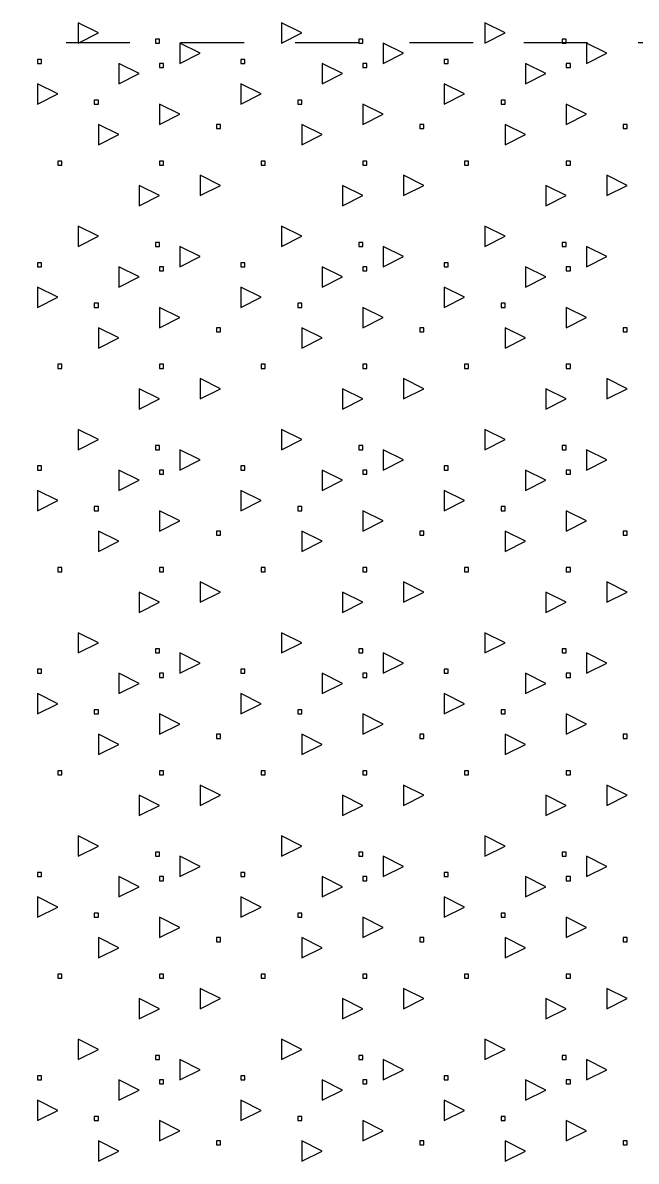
# Model space of a CAD drawing. Header units: metres. Extents: x -220 to 294, y -29 to 18.
# Drawn here: x -6.782 to -5.576, y -7.101 to -4.861 of the extents above; entities that cross this region are included whole.
import ezdxf

# ---------------------------------------------------------------- set-up
doc = ezdxf.new("R2010")
doc.units = ezdxf.units.M
doc.header["$MEASUREMENT"] = 0
doc.linetypes.add('DASHED4', pattern=[0.1875, 0.125, -0.0625])
doc.layers.add('Cizgi', color=7, linetype='Continuous')
doc.layers.add('Tarama', color=7, linetype='Continuous')

msp = doc.modelspace()

# ---------------------------------------------------------------- linework, layer by layer
at = {"layer": 'Cizgi', "color": 73, "linetype": 'DASHED4', "lineweight": -3}
msp.add_lwpolyline([(-12.0971, -4.9), (-5.233, -4.9)], dxfattribs=at)
at = {"layer": 'Tarama', "color": 251, "linetype": 'Continuous', "lineweight": -3}
for points in [[(-6.6337, -4.8814), (-6.6737, -4.8614)], [(-6.6737, -4.8614), (-6.6737, -4.9014)], [(-6.6737, -4.9014), (-6.6337, -4.8814)], [(-6.2337, -4.8814), (-6.2737, -4.8614)], [(-6.2737, -4.8614), (-6.2737, -4.9014)], [(-6.2737, -4.9014), (-6.2337, -4.8814)], [(-5.8337, -4.8814), (-5.8737, -4.8614)], [(-5.8737, -4.8614), (-5.8737, -4.9014)], [(-5.8737, -4.9014), (-5.8337, -4.8814)], [(-6.5137, -4.8934), (-6.5217, -4.8934)], [(-6.5217, -4.8934), (-6.5217, -4.9014)], [(-6.5217, -4.9014), (-6.5137, -4.9014)], [(-6.5137, -4.9014), (-6.5137, -4.8934)], [(-6.4337, -4.9214), (-6.4737, -4.9014)], [(-6.4737, -4.9014), (-6.4737, -4.9414)], [(-6.1137, -4.8934), (-6.1217, -4.8934)], [(-6.1217, -4.8934), (-6.1217, -4.9014)], [(-6.1217, -4.9014), (-6.1137, -4.9014)], [(-6.1137, -4.9014), (-6.1137, -4.8934)], [(-6.0337, -4.9214), (-6.0737, -4.9014)], [(-6.0737, -4.9014), (-6.0737, -4.9414)], [(-5.7137, -4.8934), (-5.7217, -4.8934)], [(-5.7217, -4.8934), (-5.7217, -4.9014)], [(-5.7217, -4.9014), (-5.7137, -4.9014)], [(-5.7137, -4.9014), (-5.7137, -4.8934)], [(-5.6337, -4.9214), (-5.6737, -4.9014)], [(-5.6737, -4.9014), (-5.6737, -4.9414)], [(-6.4737, -4.9414), (-6.4337, -4.9214)], [(-6.0737, -4.9414), (-6.0337, -4.9214)], [(-5.6737, -4.9414), (-5.6337, -4.9214)], [(-6.7457, -4.9334), (-6.7537, -4.9334)], [(-6.7537, -4.9334), (-6.7537, -4.9414)], [(-6.7537, -4.9414), (-6.7457, -4.9414)], [(-6.7457, -4.9414), (-6.7457, -4.9334)], [(-6.5537, -4.9614), (-6.5937, -4.9414)], [(-6.5937, -4.9414), (-6.5937, -4.9814)], [(-6.5057, -4.9414), (-6.5137, -4.9414)], [(-6.5137, -4.9414), (-6.5137, -4.9494)], [(-6.5137, -4.9494), (-6.5057, -4.9494)], [(-6.5057, -4.9494), (-6.5057, -4.9414)], [(-6.3457, -4.9334), (-6.3537, -4.9334)], [(-6.3537, -4.9334), (-6.3537, -4.9414)], [(-6.3537, -4.9414), (-6.3457, -4.9414)], [(-6.3457, -4.9414), (-6.3457, -4.9334)], [(-6.1537, -4.9614), (-6.1937, -4.9414)], [(-6.1937, -4.9414), (-6.1937, -4.9814)], [(-6.1057, -4.9414), (-6.1137, -4.9414)], [(-6.1137, -4.9414), (-6.1137, -4.9494)], [(-6.1137, -4.9494), (-6.1057, -4.9494)], [(-6.1057, -4.9494), (-6.1057, -4.9414)], [(-5.9457, -4.9334), (-5.9537, -4.9334)], [(-5.9537, -4.9334), (-5.9537, -4.9414)], [(-5.9537, -4.9414), (-5.9457, -4.9414)], [(-5.9457, -4.9414), (-5.9457, -4.9334)], [(-5.7537, -4.9614), (-5.7937, -4.9414)], [(-5.7937, -4.9414), (-5.7937, -4.9814)], [(-5.7057, -4.9414), (-5.7137, -4.9414)], [(-5.7137, -4.9414), (-5.7137, -4.9494)], [(-5.7137, -4.9494), (-5.7057, -4.9494)], [(-5.7057, -4.9494), (-5.7057, -4.9414)], [(-6.5937, -4.9814), (-6.5537, -4.9614)], [(-6.1937, -4.9814), (-6.1537, -4.9614)], [(-5.7937, -4.9814), (-5.7537, -4.9614)], [(-6.7137, -5.0014), (-6.7537, -4.9814)], [(-6.7537, -4.9814), (-6.7537, -5.0214)], [(-6.3137, -5.0014), (-6.3537, -4.9814)], [(-6.3537, -4.9814), (-6.3537, -5.0214)], [(-5.9137, -5.0014), (-5.9537, -4.9814)], [(-5.9537, -4.9814), (-5.9537, -5.0214)], [(-6.7537, -5.0214), (-6.7137, -5.0014)], [(-6.6337, -5.0134), (-6.6417, -5.0134)], [(-6.6417, -5.0134), (-6.6417, -5.0214)], [(-6.6337, -5.0214), (-6.6337, -5.0134)], [(-6.3537, -5.0214), (-6.3137, -5.0014)], [(-6.2337, -5.0134), (-6.2417, -5.0134)], [(-6.2417, -5.0134), (-6.2417, -5.0214)], [(-6.2337, -5.0214), (-6.2337, -5.0134)], [(-5.9537, -5.0214), (-5.9137, -5.0014)], [(-5.8337, -5.0134), (-5.8417, -5.0134)], [(-5.8417, -5.0134), (-5.8417, -5.0214)], [(-5.8337, -5.0214), (-5.8337, -5.0134)], [(-6.6417, -5.0214), (-6.6337, -5.0214)], [(-6.4737, -5.0414), (-6.5137, -5.0214)], [(-6.5137, -5.0214), (-6.5137, -5.0614)], [(-6.2417, -5.0214), (-6.2337, -5.0214)], [(-6.0737, -5.0414), (-6.1137, -5.0214)], [(-6.1137, -5.0214), (-6.1137, -5.0614)], [(-5.8417, -5.0214), (-5.8337, -5.0214)], [(-5.6737, -5.0414), (-5.7137, -5.0214)], [(-5.7137, -5.0214), (-5.7137, -5.0614)], [(-6.5937, -5.0814), (-6.6337, -5.0614)], [(-6.6337, -5.0614), (-6.6337, -5.1014)], [(-6.5137, -5.0614), (-6.4737, -5.0414)], [(-6.3937, -5.0614), (-6.4017, -5.0614)], [(-6.4017, -5.0614), (-6.4017, -5.0694)], [(-6.3937, -5.0694), (-6.3937, -5.0614)], [(-6.1937, -5.0814), (-6.2337, -5.0614)], [(-6.2337, -5.0614), (-6.2337, -5.1014)], [(-6.1137, -5.0614), (-6.0737, -5.0414)], [(-5.9937, -5.0614), (-6.0017, -5.0614)], [(-6.0017, -5.0614), (-6.0017, -5.0694)], [(-5.9937, -5.0694), (-5.9937, -5.0614)], [(-5.7937, -5.0814), (-5.8337, -5.0614)], [(-5.8337, -5.0614), (-5.8337, -5.1014)], [(-5.7137, -5.0614), (-5.6737, -5.0414)], [(-5.5937, -5.0614), (-5.6017, -5.0614)], [(-5.6017, -5.0614), (-5.6017, -5.0694)], [(-5.5937, -5.0694), (-5.5937, -5.0614)], [(-6.6337, -5.1014), (-6.5937, -5.0814)], [(-6.4017, -5.0694), (-6.3937, -5.0694)], [(-6.2337, -5.1014), (-6.1937, -5.0814)], [(-6.0017, -5.0694), (-5.9937, -5.0694)], [(-5.8337, -5.1014), (-5.7937, -5.0814)], [(-5.6017, -5.0694), (-5.5937, -5.0694)], [(-6.7057, -5.1334), (-6.7137, -5.1334)], [(-6.7137, -5.1334), (-6.7137, -5.1414)], [(-6.7137, -5.1414), (-6.7057, -5.1414)], [(-6.7057, -5.1414), (-6.7057, -5.1334)], [(-6.5057, -5.1334), (-6.5137, -5.1334)], [(-6.5137, -5.1334), (-6.5137, -5.1414)], [(-6.5137, -5.1414), (-6.5057, -5.1414)], [(-6.5057, -5.1414), (-6.5057, -5.1334)], [(-6.3057, -5.1334), (-6.3137, -5.1334)], [(-6.3137, -5.1334), (-6.3137, -5.1414)], [(-6.3137, -5.1414), (-6.3057, -5.1414)], [(-6.3057, -5.1414), (-6.3057, -5.1334)], [(-6.1057, -5.1334), (-6.1137, -5.1334)], [(-6.1137, -5.1334), (-6.1137, -5.1414)], [(-6.1137, -5.1414), (-6.1057, -5.1414)], [(-6.1057, -5.1414), (-6.1057, -5.1334)], [(-5.9057, -5.1334), (-5.9137, -5.1334)], [(-5.9137, -5.1334), (-5.9137, -5.1414)], [(-5.9137, -5.1414), (-5.9057, -5.1414)], [(-5.9057, -5.1414), (-5.9057, -5.1334)], [(-5.7057, -5.1334), (-5.7137, -5.1334)], [(-5.7137, -5.1334), (-5.7137, -5.1414)], [(-5.7137, -5.1414), (-5.7057, -5.1414)], [(-5.7057, -5.1414), (-5.7057, -5.1334)], [(-6.3937, -5.1814), (-6.4337, -5.1614)], [(-6.4337, -5.1614), (-6.4337, -5.2014)], [(-5.9937, -5.1814), (-6.0337, -5.1614)], [(-6.0337, -5.1614), (-6.0337, -5.2014)], [(-5.5937, -5.1814), (-5.6337, -5.1614)], [(-5.6337, -5.1614), (-5.6337, -5.2014)], [(-6.5137, -5.2014), (-6.5537, -5.1814)], [(-6.5537, -5.1814), (-6.5537, -5.2214)], [(-6.4337, -5.2014), (-6.3937, -5.1814)], [(-6.1137, -5.2014), (-6.1537, -5.1814)], [(-6.1537, -5.1814), (-6.1537, -5.2214)], [(-6.0337, -5.2014), (-5.9937, -5.1814)], [(-5.7137, -5.2014), (-5.7537, -5.1814)], [(-5.7537, -5.1814), (-5.7537, -5.2214)], [(-5.6337, -5.2014), (-5.5937, -5.1814)], [(-6.5537, -5.2214), (-6.5137, -5.2014)], [(-6.1537, -5.2214), (-6.1137, -5.2014)], [(-5.7537, -5.2214), (-5.7137, -5.2014)], [(-6.6337, -5.2814), (-6.6737, -5.2614)], [(-6.6737, -5.2614), (-6.6737, -5.3014)], [(-6.2337, -5.2814), (-6.2737, -5.2614)], [(-6.2737, -5.2614), (-6.2737, -5.3014)], [(-5.8337, -5.2814), (-5.8737, -5.2614)], [(-5.8737, -5.2614), (-5.8737, -5.3014)], [(-6.6737, -5.3014), (-6.6337, -5.2814)], [(-6.2737, -5.3014), (-6.2337, -5.2814)], [(-5.8737, -5.3014), (-5.8337, -5.2814)], [(-6.5137, -5.2934), (-6.5217, -5.2934)], [(-6.5217, -5.2934), (-6.5217, -5.3014)], [(-6.5217, -5.3014), (-6.5137, -5.3014)], [(-6.5137, -5.3014), (-6.5137, -5.2934)], [(-6.4337, -5.3214), (-6.4737, -5.3014)], [(-6.4737, -5.3014), (-6.4737, -5.3414)], [(-6.1137, -5.2934), (-6.1217, -5.2934)], [(-6.1217, -5.2934), (-6.1217, -5.3014)], [(-6.1217, -5.3014), (-6.1137, -5.3014)], [(-6.1137, -5.3014), (-6.1137, -5.2934)], [(-6.0337, -5.3214), (-6.0737, -5.3014)], [(-6.0737, -5.3014), (-6.0737, -5.3414)], [(-5.7137, -5.2934), (-5.7217, -5.2934)], [(-5.7217, -5.2934), (-5.7217, -5.3014)], [(-5.7217, -5.3014), (-5.7137, -5.3014)], [(-5.7137, -5.3014), (-5.7137, -5.2934)], [(-5.6337, -5.3214), (-5.6737, -5.3014)], [(-5.6737, -5.3014), (-5.6737, -5.3414)], [(-6.4737, -5.3414), (-6.4337, -5.3214)], [(-6.0737, -5.3414), (-6.0337, -5.3214)], [(-5.6737, -5.3414), (-5.6337, -5.3214)], [(-6.7457, -5.3334), (-6.7537, -5.3334)], [(-6.7537, -5.3334), (-6.7537, -5.3414)], [(-6.7537, -5.3414), (-6.7457, -5.3414)], [(-6.7457, -5.3414), (-6.7457, -5.3334)], [(-6.5537, -5.3614), (-6.5937, -5.3414)], [(-6.5937, -5.3414), (-6.5937, -5.3814)], [(-6.5057, -5.3414), (-6.5137, -5.3414)], [(-6.5137, -5.3414), (-6.5137, -5.3494)], [(-6.5137, -5.3494), (-6.5057, -5.3494)], [(-6.5057, -5.3494), (-6.5057, -5.3414)], [(-6.3457, -5.3334), (-6.3537, -5.3334)], [(-6.3537, -5.3334), (-6.3537, -5.3414)], [(-6.3537, -5.3414), (-6.3457, -5.3414)], [(-6.3457, -5.3414), (-6.3457, -5.3334)], [(-6.1537, -5.3614), (-6.1937, -5.3414)], [(-6.1937, -5.3414), (-6.1937, -5.3814)], [(-6.1057, -5.3414), (-6.1137, -5.3414)], [(-6.1137, -5.3414), (-6.1137, -5.3494)], [(-6.1137, -5.3494), (-6.1057, -5.3494)], [(-6.1057, -5.3494), (-6.1057, -5.3414)], [(-5.9457, -5.3334), (-5.9537, -5.3334)], [(-5.9537, -5.3334), (-5.9537, -5.3414)], [(-5.9537, -5.3414), (-5.9457, -5.3414)], [(-5.9457, -5.3414), (-5.9457, -5.3334)], [(-5.7537, -5.3614), (-5.7937, -5.3414)], [(-5.7937, -5.3414), (-5.7937, -5.3814)], [(-5.7057, -5.3414), (-5.7137, -5.3414)], [(-5.7137, -5.3414), (-5.7137, -5.3494)], [(-5.7137, -5.3494), (-5.7057, -5.3494)], [(-5.7057, -5.3494), (-5.7057, -5.3414)], [(-6.5937, -5.3814), (-6.5537, -5.3614)], [(-6.1937, -5.3814), (-6.1537, -5.3614)], [(-5.7937, -5.3814), (-5.7537, -5.3614)], [(-6.7137, -5.4014), (-6.7537, -5.3814)], [(-6.7537, -5.3814), (-6.7537, -5.4214)], [(-6.3137, -5.4014), (-6.3537, -5.3814)], [(-6.3537, -5.3814), (-6.3537, -5.4214)], [(-5.9137, -5.4014), (-5.9537, -5.3814)], [(-5.9537, -5.3814), (-5.9537, -5.4214)], [(-6.7537, -5.4214), (-6.7137, -5.4014)], [(-6.6337, -5.4134), (-6.6417, -5.4134)], [(-6.6417, -5.4134), (-6.6417, -5.4214)], [(-6.6337, -5.4214), (-6.6337, -5.4134)], [(-6.3537, -5.4214), (-6.3137, -5.4014)], [(-6.2337, -5.4134), (-6.2417, -5.4134)], [(-6.2417, -5.4134), (-6.2417, -5.4214)], [(-6.2337, -5.4214), (-6.2337, -5.4134)], [(-5.9537, -5.4214), (-5.9137, -5.4014)], [(-5.8337, -5.4134), (-5.8417, -5.4134)], [(-5.8417, -5.4134), (-5.8417, -5.4214)], [(-5.8337, -5.4214), (-5.8337, -5.4134)], [(-6.6417, -5.4214), (-6.6337, -5.4214)], [(-6.4737, -5.4414), (-6.5137, -5.4214)], [(-6.5137, -5.4214), (-6.5137, -5.4614)], [(-6.5137, -5.4614), (-6.4737, -5.4414)], [(-6.2417, -5.4214), (-6.2337, -5.4214)], [(-6.0737, -5.4414), (-6.1137, -5.4214)], [(-6.1137, -5.4214), (-6.1137, -5.4614)], [(-6.1137, -5.4614), (-6.0737, -5.4414)], [(-5.8417, -5.4214), (-5.8337, -5.4214)], [(-5.6737, -5.4414), (-5.7137, -5.4214)], [(-5.7137, -5.4214), (-5.7137, -5.4614)], [(-5.7137, -5.4614), (-5.6737, -5.4414)], [(-6.5937, -5.4814), (-6.6337, -5.4614)], [(-6.6337, -5.4614), (-6.6337, -5.5014)], [(-6.3937, -5.4614), (-6.4017, -5.4614)], [(-6.4017, -5.4614), (-6.4017, -5.4694)], [(-6.3937, -5.4694), (-6.3937, -5.4614)], [(-6.1937, -5.4814), (-6.2337, -5.4614)], [(-6.2337, -5.4614), (-6.2337, -5.5014)], [(-5.9937, -5.4614), (-6.0017, -5.4614)], [(-6.0017, -5.4614), (-6.0017, -5.4694)], [(-5.9937, -5.4694), (-5.9937, -5.4614)], [(-5.7937, -5.4814), (-5.8337, -5.4614)], [(-5.8337, -5.4614), (-5.8337, -5.5014)], [(-5.5937, -5.4614), (-5.6017, -5.4614)], [(-5.6017, -5.4614), (-5.6017, -5.4694)], [(-5.5937, -5.4694), (-5.5937, -5.4614)], [(-6.6337, -5.5014), (-6.5937, -5.4814)], [(-6.4017, -5.4694), (-6.3937, -5.4694)], [(-6.2337, -5.5014), (-6.1937, -5.4814)], [(-6.0017, -5.4694), (-5.9937, -5.4694)], [(-5.8337, -5.5014), (-5.7937, -5.4814)], [(-5.6017, -5.4694), (-5.5937, -5.4694)], [(-6.7057, -5.5334), (-6.7137, -5.5334)], [(-6.7137, -5.5334), (-6.7137, -5.5414)], [(-6.7137, -5.5414), (-6.7057, -5.5414)], [(-6.7057, -5.5414), (-6.7057, -5.5334)], [(-6.5057, -5.5334), (-6.5137, -5.5334)], [(-6.5137, -5.5334), (-6.5137, -5.5414)], [(-6.5137, -5.5414), (-6.5057, -5.5414)], [(-6.5057, -5.5414), (-6.5057, -5.5334)], [(-6.3057, -5.5334), (-6.3137, -5.5334)], [(-6.3137, -5.5334), (-6.3137, -5.5414)], [(-6.3137, -5.5414), (-6.3057, -5.5414)], [(-6.3057, -5.5414), (-6.3057, -5.5334)], [(-6.1057, -5.5334), (-6.1137, -5.5334)], [(-6.1137, -5.5334), (-6.1137, -5.5414)], [(-6.1137, -5.5414), (-6.1057, -5.5414)], [(-6.1057, -5.5414), (-6.1057, -5.5334)], [(-5.9057, -5.5334), (-5.9137, -5.5334)], [(-5.9137, -5.5334), (-5.9137, -5.5414)], [(-5.9137, -5.5414), (-5.9057, -5.5414)], [(-5.9057, -5.5414), (-5.9057, -5.5334)], [(-5.7057, -5.5334), (-5.7137, -5.5334)], [(-5.7137, -5.5334), (-5.7137, -5.5414)], [(-5.7137, -5.5414), (-5.7057, -5.5414)], [(-5.7057, -5.5414), (-5.7057, -5.5334)], [(-6.3937, -5.5814), (-6.4337, -5.5614)], [(-6.4337, -5.5614), (-6.4337, -5.6014)], [(-5.9937, -5.5814), (-6.0337, -5.5614)], [(-6.0337, -5.5614), (-6.0337, -5.6014)], [(-5.5937, -5.5814), (-5.6337, -5.5614)], [(-5.6337, -5.5614), (-5.6337, -5.6014)], [(-6.5137, -5.6014), (-6.5537, -5.5814)], [(-6.5537, -5.5814), (-6.5537, -5.6214)], [(-6.4337, -5.6014), (-6.3937, -5.5814)], [(-6.1137, -5.6014), (-6.1537, -5.5814)], [(-6.1537, -5.5814), (-6.1537, -5.6214)], [(-6.0337, -5.6014), (-5.9937, -5.5814)], [(-5.7137, -5.6014), (-5.7537, -5.5814)], [(-5.7537, -5.5814), (-5.7537, -5.6214)], [(-5.6337, -5.6014), (-5.5937, -5.5814)], [(-6.5537, -5.6214), (-6.5137, -5.6014)], [(-6.1537, -5.6214), (-6.1137, -5.6014)], [(-5.7537, -5.6214), (-5.7137, -5.6014)], [(-6.6337, -5.6814), (-6.6737, -5.6614)], [(-6.6737, -5.6614), (-6.6737, -5.7014)], [(-6.2337, -5.6814), (-6.2737, -5.6614)], [(-6.2737, -5.6614), (-6.2737, -5.7014)], [(-5.8337, -5.6814), (-5.8737, -5.6614)], [(-5.8737, -5.6614), (-5.8737, -5.7014)], [(-6.6737, -5.7014), (-6.6337, -5.6814)], [(-6.2737, -5.7014), (-6.2337, -5.6814)], [(-5.8737, -5.7014), (-5.8337, -5.6814)], [(-6.5137, -5.6934), (-6.5217, -5.6934)], [(-6.5217, -5.6934), (-6.5217, -5.7014)], [(-6.5217, -5.7014), (-6.5137, -5.7014)], [(-6.5137, -5.7014), (-6.5137, -5.6934)], [(-6.4337, -5.7214), (-6.4737, -5.7014)], [(-6.4737, -5.7014), (-6.4737, -5.7414)], [(-6.1137, -5.6934), (-6.1217, -5.6934)], [(-6.1217, -5.6934), (-6.1217, -5.7014)], [(-6.1217, -5.7014), (-6.1137, -5.7014)], [(-6.1137, -5.7014), (-6.1137, -5.6934)], [(-6.0337, -5.7214), (-6.0737, -5.7014)], [(-6.0737, -5.7014), (-6.0737, -5.7414)], [(-5.7137, -5.6934), (-5.7217, -5.6934)], [(-5.7217, -5.6934), (-5.7217, -5.7014)], [(-5.7217, -5.7014), (-5.7137, -5.7014)], [(-5.7137, -5.7014), (-5.7137, -5.6934)], [(-5.6337, -5.7214), (-5.6737, -5.7014)], [(-5.6737, -5.7014), (-5.6737, -5.7414)], [(-6.7457, -5.7334), (-6.7537, -5.7334)], [(-6.7537, -5.7334), (-6.7537, -5.7414)], [(-6.7457, -5.7414), (-6.7457, -5.7334)], [(-6.4737, -5.7414), (-6.4337, -5.7214)], [(-6.3457, -5.7334), (-6.3537, -5.7334)], [(-6.3537, -5.7334), (-6.3537, -5.7414)], [(-6.3457, -5.7414), (-6.3457, -5.7334)], [(-6.0737, -5.7414), (-6.0337, -5.7214)], [(-5.9457, -5.7334), (-5.9537, -5.7334)], [(-5.9537, -5.7334), (-5.9537, -5.7414)], [(-5.9457, -5.7414), (-5.9457, -5.7334)], [(-5.6737, -5.7414), (-5.6337, -5.7214)], [(-6.7537, -5.7414), (-6.7457, -5.7414)], [(-6.5537, -5.7614), (-6.5937, -5.7414)], [(-6.5937, -5.7414), (-6.5937, -5.7814)], [(-6.5057, -5.7414), (-6.5137, -5.7414)], [(-6.5137, -5.7414), (-6.5137, -5.7494)], [(-6.5137, -5.7494), (-6.5057, -5.7494)], [(-6.5057, -5.7494), (-6.5057, -5.7414)], [(-6.3537, -5.7414), (-6.3457, -5.7414)], [(-6.1537, -5.7614), (-6.1937, -5.7414)], [(-6.1937, -5.7414), (-6.1937, -5.7814)], [(-6.1057, -5.7414), (-6.1137, -5.7414)], [(-6.1137, -5.7414), (-6.1137, -5.7494)], [(-6.1137, -5.7494), (-6.1057, -5.7494)], [(-6.1057, -5.7494), (-6.1057, -5.7414)], [(-5.9537, -5.7414), (-5.9457, -5.7414)], [(-5.7537, -5.7614), (-5.7937, -5.7414)], [(-5.7937, -5.7414), (-5.7937, -5.7814)], [(-5.7057, -5.7414), (-5.7137, -5.7414)], [(-5.7137, -5.7414), (-5.7137, -5.7494)], [(-5.7137, -5.7494), (-5.7057, -5.7494)], [(-5.7057, -5.7494), (-5.7057, -5.7414)], [(-6.5937, -5.7814), (-6.5537, -5.7614)], [(-6.1937, -5.7814), (-6.1537, -5.7614)], [(-5.7937, -5.7814), (-5.7537, -5.7614)], [(-6.7137, -5.8014), (-6.7537, -5.7814)], [(-6.7537, -5.7814), (-6.7537, -5.8214)], [(-6.7537, -5.8214), (-6.7137, -5.8014)], [(-6.3137, -5.8014), (-6.3537, -5.7814)], [(-6.3537, -5.7814), (-6.3537, -5.8214)], [(-6.3537, -5.8214), (-6.3137, -5.8014)], [(-5.9137, -5.8014), (-5.9537, -5.7814)], [(-5.9537, -5.7814), (-5.9537, -5.8214)], [(-5.9537, -5.8214), (-5.9137, -5.8014)], [(-6.6337, -5.8134), (-6.6417, -5.8134)], [(-6.6417, -5.8134), (-6.6417, -5.8214)], [(-6.6417, -5.8214), (-6.6337, -5.8214)], [(-6.6337, -5.8214), (-6.6337, -5.8134)], [(-6.4737, -5.8414), (-6.5137, -5.8214)], [(-6.5137, -5.8214), (-6.5137, -5.8614)], [(-6.2337, -5.8134), (-6.2417, -5.8134)], [(-6.2417, -5.8134), (-6.2417, -5.8214)], [(-6.2417, -5.8214), (-6.2337, -5.8214)], [(-6.2337, -5.8214), (-6.2337, -5.8134)], [(-6.0737, -5.8414), (-6.1137, -5.8214)], [(-6.1137, -5.8214), (-6.1137, -5.8614)], [(-5.8337, -5.8134), (-5.8417, -5.8134)], [(-5.8417, -5.8134), (-5.8417, -5.8214)], [(-5.8417, -5.8214), (-5.8337, -5.8214)], [(-5.8337, -5.8214), (-5.8337, -5.8134)], [(-5.6737, -5.8414), (-5.7137, -5.8214)], [(-5.7137, -5.8214), (-5.7137, -5.8614)], [(-6.5137, -5.8614), (-6.4737, -5.8414)], [(-6.1137, -5.8614), (-6.0737, -5.8414)], [(-5.7137, -5.8614), (-5.6737, -5.8414)], [(-6.5937, -5.8814), (-6.6337, -5.8614)], [(-6.6337, -5.8614), (-6.6337, -5.9014)], [(-6.3937, -5.8614), (-6.4017, -5.8614)], [(-6.4017, -5.8614), (-6.4017, -5.8694)], [(-6.3937, -5.8694), (-6.3937, -5.8614)], [(-6.1937, -5.8814), (-6.2337, -5.8614)], [(-6.2337, -5.8614), (-6.2337, -5.9014)], [(-5.9937, -5.8614), (-6.0017, -5.8614)], [(-6.0017, -5.8614), (-6.0017, -5.8694)], [(-5.9937, -5.8694), (-5.9937, -5.8614)], [(-5.7937, -5.8814), (-5.8337, -5.8614)], [(-5.8337, -5.8614), (-5.8337, -5.9014)], [(-5.5937, -5.8614), (-5.6017, -5.8614)], [(-5.6017, -5.8614), (-5.6017, -5.8694)], [(-5.5937, -5.8694), (-5.5937, -5.8614)], [(-6.6337, -5.9014), (-6.5937, -5.8814)], [(-6.4017, -5.8694), (-6.3937, -5.8694)], [(-6.2337, -5.9014), (-6.1937, -5.8814)], [(-6.0017, -5.8694), (-5.9937, -5.8694)], [(-5.8337, -5.9014), (-5.7937, -5.8814)], [(-5.6017, -5.8694), (-5.5937, -5.8694)], [(-6.7057, -5.9334), (-6.7137, -5.9334)], [(-6.7137, -5.9334), (-6.7137, -5.9414)], [(-6.7057, -5.9414), (-6.7057, -5.9334)], [(-6.5057, -5.9334), (-6.5137, -5.9334)], [(-6.5137, -5.9334), (-6.5137, -5.9414)], [(-6.5057, -5.9414), (-6.5057, -5.9334)], [(-6.3057, -5.9334), (-6.3137, -5.9334)], [(-6.3137, -5.9334), (-6.3137, -5.9414)], [(-6.3057, -5.9414), (-6.3057, -5.9334)], [(-6.1057, -5.9334), (-6.1137, -5.9334)], [(-6.1137, -5.9334), (-6.1137, -5.9414)], [(-6.1057, -5.9414), (-6.1057, -5.9334)], [(-5.9057, -5.9334), (-5.9137, -5.9334)], [(-5.9137, -5.9334), (-5.9137, -5.9414)], [(-5.9057, -5.9414), (-5.9057, -5.9334)], [(-5.7057, -5.9334), (-5.7137, -5.9334)], [(-5.7137, -5.9334), (-5.7137, -5.9414)], [(-5.7057, -5.9414), (-5.7057, -5.9334)], [(-6.7137, -5.9414), (-6.7057, -5.9414)], [(-6.5137, -5.9414), (-6.5057, -5.9414)], [(-6.3137, -5.9414), (-6.3057, -5.9414)], [(-6.1137, -5.9414), (-6.1057, -5.9414)], [(-5.9137, -5.9414), (-5.9057, -5.9414)], [(-5.7137, -5.9414), (-5.7057, -5.9414)], [(-6.3937, -5.9814), (-6.4337, -5.9614)], [(-6.4337, -5.9614), (-6.4337, -6.0014)], [(-5.9937, -5.9814), (-6.0337, -5.9614)], [(-6.0337, -5.9614), (-6.0337, -6.0014)], [(-5.5937, -5.9814), (-5.6337, -5.9614)], [(-5.6337, -5.9614), (-5.6337, -6.0014)], [(-6.5137, -6.0014), (-6.5537, -5.9814)], [(-6.5537, -5.9814), (-6.5537, -6.0214)], [(-6.5537, -6.0214), (-6.5137, -6.0014)], [(-6.4337, -6.0014), (-6.3937, -5.9814)], [(-6.1137, -6.0014), (-6.1537, -5.9814)], [(-6.1537, -5.9814), (-6.1537, -6.0214)], [(-6.1537, -6.0214), (-6.1137, -6.0014)], [(-6.0337, -6.0014), (-5.9937, -5.9814)], [(-5.7137, -6.0014), (-5.7537, -5.9814)], [(-5.7537, -5.9814), (-5.7537, -6.0214)], [(-5.7537, -6.0214), (-5.7137, -6.0014)], [(-5.6337, -6.0014), (-5.5937, -5.9814)], [(-6.6337, -6.0814), (-6.6737, -6.0614)], [(-6.6737, -6.0614), (-6.6737, -6.1014)], [(-6.2337, -6.0814), (-6.2737, -6.0614)], [(-6.2737, -6.0614), (-6.2737, -6.1014)], [(-5.8337, -6.0814), (-5.8737, -6.0614)], [(-5.8737, -6.0614), (-5.8737, -6.1014)], [(-6.6737, -6.1014), (-6.6337, -6.0814)], [(-6.2737, -6.1014), (-6.2337, -6.0814)], [(-5.8737, -6.1014), (-5.8337, -6.0814)], [(-6.5137, -6.0934), (-6.5217, -6.0934)], [(-6.5217, -6.0934), (-6.5217, -6.1014)], [(-6.5217, -6.1014), (-6.5137, -6.1014)], [(-6.5137, -6.1014), (-6.5137, -6.0934)], [(-6.4337, -6.1214), (-6.4737, -6.1014)], [(-6.4737, -6.1014), (-6.4737, -6.1414)], [(-6.1137, -6.0934), (-6.1217, -6.0934)], [(-6.1217, -6.0934), (-6.1217, -6.1014)], [(-6.1217, -6.1014), (-6.1137, -6.1014)], [(-6.1137, -6.1014), (-6.1137, -6.0934)], [(-6.0337, -6.1214), (-6.0737, -6.1014)], [(-6.0737, -6.1014), (-6.0737, -6.1414)], [(-5.7137, -6.0934), (-5.7217, -6.0934)], [(-5.7217, -6.0934), (-5.7217, -6.1014)], [(-5.7217, -6.1014), (-5.7137, -6.1014)], [(-5.7137, -6.1014), (-5.7137, -6.0934)], [(-5.6337, -6.1214), (-5.6737, -6.1014)], [(-5.6737, -6.1014), (-5.6737, -6.1414)], [(-6.7457, -6.1334), (-6.7537, -6.1334)], [(-6.7537, -6.1334), (-6.7537, -6.1414)], [(-6.7457, -6.1414), (-6.7457, -6.1334)], [(-6.4737, -6.1414), (-6.4337, -6.1214)], [(-6.3457, -6.1334), (-6.3537, -6.1334)], [(-6.3537, -6.1334), (-6.3537, -6.1414)], [(-6.3457, -6.1414), (-6.3457, -6.1334)], [(-6.0737, -6.1414), (-6.0337, -6.1214)], [(-5.9457, -6.1334), (-5.9537, -6.1334)], [(-5.9537, -6.1334), (-5.9537, -6.1414)], [(-5.9457, -6.1414), (-5.9457, -6.1334)], [(-5.6737, -6.1414), (-5.6337, -6.1214)], [(-6.7537, -6.1414), (-6.7457, -6.1414)], [(-6.5537, -6.1614), (-6.5937, -6.1414)], [(-6.5937, -6.1414), (-6.5937, -6.1814)], [(-6.5057, -6.1414), (-6.5137, -6.1414)], [(-6.5137, -6.1414), (-6.5137, -6.1494)], [(-6.5137, -6.1494), (-6.5057, -6.1494)], [(-6.5057, -6.1494), (-6.5057, -6.1414)], [(-6.3537, -6.1414), (-6.3457, -6.1414)], [(-6.1537, -6.1614), (-6.1937, -6.1414)], [(-6.1937, -6.1414), (-6.1937, -6.1814)], [(-6.1057, -6.1414), (-6.1137, -6.1414)], [(-6.1137, -6.1414), (-6.1137, -6.1494)], [(-6.1137, -6.1494), (-6.1057, -6.1494)], [(-6.1057, -6.1494), (-6.1057, -6.1414)], [(-5.9537, -6.1414), (-5.9457, -6.1414)], [(-5.7537, -6.1614), (-5.7937, -6.1414)], [(-5.7937, -6.1414), (-5.7937, -6.1814)], [(-5.7057, -6.1414), (-5.7137, -6.1414)], [(-5.7137, -6.1414), (-5.7137, -6.1494)], [(-5.7137, -6.1494), (-5.7057, -6.1494)], [(-5.7057, -6.1494), (-5.7057, -6.1414)], [(-6.7137, -6.2014), (-6.7537, -6.1814)], [(-6.7537, -6.1814), (-6.7537, -6.2214)], [(-6.5937, -6.1814), (-6.5537, -6.1614)], [(-6.3137, -6.2014), (-6.3537, -6.1814)], [(-6.3537, -6.1814), (-6.3537, -6.2214)], [(-6.1937, -6.1814), (-6.1537, -6.1614)], [(-5.9137, -6.2014), (-5.9537, -6.1814)], [(-5.9537, -6.1814), (-5.9537, -6.2214)], [(-5.7937, -6.1814), (-5.7537, -6.1614)], [(-6.7537, -6.2214), (-6.7137, -6.2014)], [(-6.3537, -6.2214), (-6.3137, -6.2014)], [(-5.9537, -6.2214), (-5.9137, -6.2014)], [(-6.6337, -6.2134), (-6.6417, -6.2134)], [(-6.6417, -6.2134), (-6.6417, -6.2214)], [(-6.6417, -6.2214), (-6.6337, -6.2214)], [(-6.6337, -6.2214), (-6.6337, -6.2134)], [(-6.4737, -6.2414), (-6.5137, -6.2214)], [(-6.5137, -6.2214), (-6.5137, -6.2614)], [(-6.2337, -6.2134), (-6.2417, -6.2134)], [(-6.2417, -6.2134), (-6.2417, -6.2214)], [(-6.2417, -6.2214), (-6.2337, -6.2214)], [(-6.2337, -6.2214), (-6.2337, -6.2134)], [(-6.0737, -6.2414), (-6.1137, -6.2214)], [(-6.1137, -6.2214), (-6.1137, -6.2614)], [(-5.8337, -6.2134), (-5.8417, -6.2134)], [(-5.8417, -6.2134), (-5.8417, -6.2214)], [(-5.8417, -6.2214), (-5.8337, -6.2214)], [(-5.8337, -6.2214), (-5.8337, -6.2134)], [(-5.6737, -6.2414), (-5.7137, -6.2214)], [(-5.7137, -6.2214), (-5.7137, -6.2614)], [(-6.5137, -6.2614), (-6.4737, -6.2414)], [(-6.1137, -6.2614), (-6.0737, -6.2414)], [(-5.7137, -6.2614), (-5.6737, -6.2414)], [(-6.5937, -6.2814), (-6.6337, -6.2614)], [(-6.6337, -6.2614), (-6.6337, -6.3014)], [(-6.3937, -6.2614), (-6.4017, -6.2614)], [(-6.4017, -6.2614), (-6.4017, -6.2694)], [(-6.4017, -6.2694), (-6.3937, -6.2694)], [(-6.3937, -6.2694), (-6.3937, -6.2614)], [(-6.1937, -6.2814), (-6.2337, -6.2614)], [(-6.2337, -6.2614), (-6.2337, -6.3014)], [(-5.9937, -6.2614), (-6.0017, -6.2614)], [(-6.0017, -6.2614), (-6.0017, -6.2694)], [(-6.0017, -6.2694), (-5.9937, -6.2694)], [(-5.9937, -6.2694), (-5.9937, -6.2614)], [(-5.7937, -6.2814), (-5.8337, -6.2614)], [(-5.8337, -6.2614), (-5.8337, -6.3014)], [(-5.5937, -6.2614), (-5.6017, -6.2614)], [(-5.6017, -6.2614), (-5.6017, -6.2694)], [(-5.6017, -6.2694), (-5.5937, -6.2694)], [(-5.5937, -6.2694), (-5.5937, -6.2614)], [(-6.6337, -6.3014), (-6.5937, -6.2814)], [(-6.2337, -6.3014), (-6.1937, -6.2814)], [(-5.8337, -6.3014), (-5.7937, -6.2814)], [(-6.7057, -6.3334), (-6.7137, -6.3334)], [(-6.7137, -6.3334), (-6.7137, -6.3414)], [(-6.7057, -6.3414), (-6.7057, -6.3334)], [(-6.5057, -6.3334), (-6.5137, -6.3334)], [(-6.5137, -6.3334), (-6.5137, -6.3414)], [(-6.5057, -6.3414), (-6.5057, -6.3334)], [(-6.3057, -6.3334), (-6.3137, -6.3334)], [(-6.3137, -6.3334), (-6.3137, -6.3414)], [(-6.3057, -6.3414), (-6.3057, -6.3334)], [(-6.1057, -6.3334), (-6.1137, -6.3334)], [(-6.1137, -6.3334), (-6.1137, -6.3414)], [(-6.1057, -6.3414), (-6.1057, -6.3334)], [(-5.9057, -6.3334), (-5.9137, -6.3334)], [(-5.9137, -6.3334), (-5.9137, -6.3414)], [(-5.9057, -6.3414), (-5.9057, -6.3334)], [(-5.7057, -6.3334), (-5.7137, -6.3334)], [(-5.7137, -6.3334), (-5.7137, -6.3414)], [(-5.7057, -6.3414), (-5.7057, -6.3334)], [(-6.7137, -6.3414), (-6.7057, -6.3414)], [(-6.5137, -6.3414), (-6.5057, -6.3414)], [(-6.3937, -6.3814), (-6.4337, -6.3614)], [(-6.4337, -6.3614), (-6.4337, -6.4014)], [(-6.3137, -6.3414), (-6.3057, -6.3414)], [(-6.1137, -6.3414), (-6.1057, -6.3414)], [(-5.9937, -6.3814), (-6.0337, -6.3614)], [(-6.0337, -6.3614), (-6.0337, -6.4014)], [(-5.9137, -6.3414), (-5.9057, -6.3414)], [(-5.7137, -6.3414), (-5.7057, -6.3414)], [(-5.5937, -6.3814), (-5.6337, -6.3614)], [(-5.6337, -6.3614), (-5.6337, -6.4014)], [(-6.5137, -6.4014), (-6.5537, -6.3814)], [(-6.5537, -6.3814), (-6.5537, -6.4214)], [(-6.4337, -6.4014), (-6.3937, -6.3814)], [(-6.1137, -6.4014), (-6.1537, -6.3814)], [(-6.1537, -6.3814), (-6.1537, -6.4214)], [(-6.0337, -6.4014), (-5.9937, -6.3814)], [(-5.7137, -6.4014), (-5.7537, -6.3814)], [(-5.7537, -6.3814), (-5.7537, -6.4214)], [(-5.6337, -6.4014), (-5.5937, -6.3814)], [(-6.5537, -6.4214), (-6.5137, -6.4014)], [(-6.1537, -6.4214), (-6.1137, -6.4014)], [(-5.7537, -6.4214), (-5.7137, -6.4014)], [(-6.6337, -6.4814), (-6.6737, -6.4614)], [(-6.6737, -6.4614), (-6.6737, -6.5014)], [(-6.2337, -6.4814), (-6.2737, -6.4614)], [(-6.2737, -6.4614), (-6.2737, -6.5014)], [(-5.8337, -6.4814), (-5.8737, -6.4614)], [(-5.8737, -6.4614), (-5.8737, -6.5014)], [(-6.6737, -6.5014), (-6.6337, -6.4814)], [(-6.5137, -6.4934), (-6.5217, -6.4934)], [(-6.5217, -6.4934), (-6.5217, -6.5014)], [(-6.5137, -6.5014), (-6.5137, -6.4934)], [(-6.2737, -6.5014), (-6.2337, -6.4814)], [(-6.1137, -6.4934), (-6.1217, -6.4934)], [(-6.1217, -6.4934), (-6.1217, -6.5014)], [(-6.1137, -6.5014), (-6.1137, -6.4934)], [(-5.8737, -6.5014), (-5.8337, -6.4814)], [(-5.7137, -6.4934), (-5.7217, -6.4934)], [(-5.7217, -6.4934), (-5.7217, -6.5014)], [(-5.7137, -6.5014), (-5.7137, -6.4934)], [(-6.5217, -6.5014), (-6.5137, -6.5014)], [(-6.4337, -6.5214), (-6.4737, -6.5014)], [(-6.4737, -6.5014), (-6.4737, -6.5414)], [(-6.1217, -6.5014), (-6.1137, -6.5014)], [(-6.0337, -6.5214), (-6.0737, -6.5014)], [(-6.0737, -6.5014), (-6.0737, -6.5414)], [(-5.7217, -6.5014), (-5.7137, -6.5014)], [(-5.6337, -6.5214), (-5.6737, -6.5014)], [(-5.6737, -6.5014), (-5.6737, -6.5414)], [(-6.7457, -6.5334), (-6.7537, -6.5334)], [(-6.7537, -6.5334), (-6.7537, -6.5414)], [(-6.7457, -6.5414), (-6.7457, -6.5334)], [(-6.4737, -6.5414), (-6.4337, -6.5214)], [(-6.3457, -6.5334), (-6.3537, -6.5334)], [(-6.3537, -6.5334), (-6.3537, -6.5414)], [(-6.3457, -6.5414), (-6.3457, -6.5334)], [(-6.0737, -6.5414), (-6.0337, -6.5214)], [(-5.9457, -6.5334), (-5.9537, -6.5334)], [(-5.9537, -6.5334), (-5.9537, -6.5414)], [(-5.9457, -6.5414), (-5.9457, -6.5334)], [(-5.6737, -6.5414), (-5.6337, -6.5214)], [(-6.7537, -6.5414), (-6.7457, -6.5414)], [(-6.5537, -6.5614), (-6.5937, -6.5414)], [(-6.5937, -6.5414), (-6.5937, -6.5814)], [(-6.5937, -6.5814), (-6.5537, -6.5614)], [(-6.5057, -6.5414), (-6.5137, -6.5414)], [(-6.5137, -6.5414), (-6.5137, -6.5494)], [(-6.5137, -6.5494), (-6.5057, -6.5494)], [(-6.5057, -6.5494), (-6.5057, -6.5414)], [(-6.3537, -6.5414), (-6.3457, -6.5414)], [(-6.1537, -6.5614), (-6.1937, -6.5414)], [(-6.1937, -6.5414), (-6.1937, -6.5814)], [(-6.1937, -6.5814), (-6.1537, -6.5614)], [(-6.1057, -6.5414), (-6.1137, -6.5414)], [(-6.1137, -6.5414), (-6.1137, -6.5494)], [(-6.1137, -6.5494), (-6.1057, -6.5494)], [(-6.1057, -6.5494), (-6.1057, -6.5414)], [(-5.9537, -6.5414), (-5.9457, -6.5414)], [(-5.7537, -6.5614), (-5.7937, -6.5414)], [(-5.7937, -6.5414), (-5.7937, -6.5814)], [(-5.7937, -6.5814), (-5.7537, -6.5614)], [(-5.7057, -6.5414), (-5.7137, -6.5414)], [(-5.7137, -6.5414), (-5.7137, -6.5494)], [(-5.7137, -6.5494), (-5.7057, -6.5494)], [(-5.7057, -6.5494), (-5.7057, -6.5414)], [(-6.7137, -6.6014), (-6.7537, -6.5814)], [(-6.7537, -6.5814), (-6.7537, -6.6214)], [(-6.3137, -6.6014), (-6.3537, -6.5814)], [(-6.3537, -6.5814), (-6.3537, -6.6214)], [(-5.9137, -6.6014), (-5.9537, -6.5814)], [(-5.9537, -6.5814), (-5.9537, -6.6214)], [(-6.7537, -6.6214), (-6.7137, -6.6014)], [(-6.3537, -6.6214), (-6.3137, -6.6014)], [(-5.9537, -6.6214), (-5.9137, -6.6014)], [(-6.6337, -6.6134), (-6.6417, -6.6134)], [(-6.6417, -6.6134), (-6.6417, -6.6214)], [(-6.6417, -6.6214), (-6.6337, -6.6214)], [(-6.6337, -6.6214), (-6.6337, -6.6134)], [(-6.4737, -6.6414), (-6.5137, -6.6214)], [(-6.5137, -6.6214), (-6.5137, -6.6614)], [(-6.2337, -6.6134), (-6.2417, -6.6134)], [(-6.2417, -6.6134), (-6.2417, -6.6214)], [(-6.2417, -6.6214), (-6.2337, -6.6214)], [(-6.2337, -6.6214), (-6.2337, -6.6134)], [(-6.0737, -6.6414), (-6.1137, -6.6214)], [(-6.1137, -6.6214), (-6.1137, -6.6614)], [(-5.8337, -6.6134), (-5.8417, -6.6134)], [(-5.8417, -6.6134), (-5.8417, -6.6214)], [(-5.8417, -6.6214), (-5.8337, -6.6214)], [(-5.8337, -6.6214), (-5.8337, -6.6134)], [(-5.6737, -6.6414), (-5.7137, -6.6214)], [(-5.7137, -6.6214), (-5.7137, -6.6614)], [(-6.5137, -6.6614), (-6.4737, -6.6414)], [(-6.1137, -6.6614), (-6.0737, -6.6414)], [(-5.7137, -6.6614), (-5.6737, -6.6414)], [(-6.5937, -6.6814), (-6.6337, -6.6614)], [(-6.6337, -6.6614), (-6.6337, -6.7014)], [(-6.3937, -6.6614), (-6.4017, -6.6614)], [(-6.4017, -6.6614), (-6.4017, -6.6694)], [(-6.4017, -6.6694), (-6.3937, -6.6694)], [(-6.3937, -6.6694), (-6.3937, -6.6614)], [(-6.1937, -6.6814), (-6.2337, -6.6614)], [(-6.2337, -6.6614), (-6.2337, -6.7014)], [(-5.9937, -6.6614), (-6.0017, -6.6614)], [(-6.0017, -6.6614), (-6.0017, -6.6694)], [(-6.0017, -6.6694), (-5.9937, -6.6694)], [(-5.9937, -6.6694), (-5.9937, -6.6614)], [(-5.7937, -6.6814), (-5.8337, -6.6614)], [(-5.8337, -6.6614), (-5.8337, -6.7014)], [(-5.5937, -6.6614), (-5.6017, -6.6614)], [(-5.6017, -6.6614), (-5.6017, -6.6694)], [(-5.6017, -6.6694), (-5.5937, -6.6694)], [(-5.5937, -6.6694), (-5.5937, -6.6614)], [(-6.6337, -6.7014), (-6.5937, -6.6814)], [(-6.2337, -6.7014), (-6.1937, -6.6814)], [(-5.8337, -6.7014), (-5.7937, -6.6814)], [(-6.7057, -6.7334), (-6.7137, -6.7334)], [(-6.7137, -6.7334), (-6.7137, -6.7414)], [(-6.7137, -6.7414), (-6.7057, -6.7414)], [(-6.7057, -6.7414), (-6.7057, -6.7334)], [(-6.5057, -6.7334), (-6.5137, -6.7334)], [(-6.5137, -6.7334), (-6.5137, -6.7414)], [(-6.5137, -6.7414), (-6.5057, -6.7414)], [(-6.5057, -6.7414), (-6.5057, -6.7334)], [(-6.3057, -6.7334), (-6.3137, -6.7334)], [(-6.3137, -6.7334), (-6.3137, -6.7414)], [(-6.3137, -6.7414), (-6.3057, -6.7414)], [(-6.3057, -6.7414), (-6.3057, -6.7334)], [(-6.1057, -6.7334), (-6.1137, -6.7334)], [(-6.1137, -6.7334), (-6.1137, -6.7414)], [(-6.1137, -6.7414), (-6.1057, -6.7414)], [(-6.1057, -6.7414), (-6.1057, -6.7334)], [(-5.9057, -6.7334), (-5.9137, -6.7334)], [(-5.9137, -6.7334), (-5.9137, -6.7414)], [(-5.9137, -6.7414), (-5.9057, -6.7414)], [(-5.9057, -6.7414), (-5.9057, -6.7334)], [(-5.7057, -6.7334), (-5.7137, -6.7334)], [(-5.7137, -6.7334), (-5.7137, -6.7414)], [(-5.7137, -6.7414), (-5.7057, -6.7414)], [(-5.7057, -6.7414), (-5.7057, -6.7334)], [(-6.3937, -6.7814), (-6.4337, -6.7614)], [(-6.4337, -6.7614), (-6.4337, -6.8014)], [(-5.9937, -6.7814), (-6.0337, -6.7614)], [(-6.0337, -6.7614), (-6.0337, -6.8014)], [(-5.5937, -6.7814), (-5.6337, -6.7614)], [(-5.6337, -6.7614), (-5.6337, -6.8014)], [(-6.5137, -6.8014), (-6.5537, -6.7814)], [(-6.5537, -6.7814), (-6.5537, -6.8214)], [(-6.4337, -6.8014), (-6.3937, -6.7814)], [(-6.1137, -6.8014), (-6.1537, -6.7814)], [(-6.1537, -6.7814), (-6.1537, -6.8214)], [(-6.0337, -6.8014), (-5.9937, -6.7814)], [(-5.7137, -6.8014), (-5.7537, -6.7814)], [(-5.7537, -6.7814), (-5.7537, -6.8214)], [(-5.6337, -6.8014), (-5.5937, -6.7814)], [(-6.5537, -6.8214), (-6.5137, -6.8014)], [(-6.1537, -6.8214), (-6.1137, -6.8014)], [(-5.7537, -6.8214), (-5.7137, -6.8014)], [(-6.6337, -6.8814), (-6.6737, -6.8614)], [(-6.6737, -6.8614), (-6.6737, -6.9014)], [(-6.2337, -6.8814), (-6.2737, -6.8614)], [(-6.2737, -6.8614), (-6.2737, -6.9014)], [(-5.8337, -6.8814), (-5.8737, -6.8614)], [(-5.8737, -6.8614), (-5.8737, -6.9014)], [(-6.6737, -6.9014), (-6.6337, -6.8814)], [(-6.5137, -6.8934), (-6.5217, -6.8934)], [(-6.5217, -6.8934), (-6.5217, -6.9014)], [(-6.5137, -6.9014), (-6.5137, -6.8934)], [(-6.2737, -6.9014), (-6.2337, -6.8814)], [(-6.1137, -6.8934), (-6.1217, -6.8934)], [(-6.1217, -6.8934), (-6.1217, -6.9014)], [(-6.1137, -6.9014), (-6.1137, -6.8934)], [(-5.8737, -6.9014), (-5.8337, -6.8814)], [(-5.7137, -6.8934), (-5.7217, -6.8934)], [(-5.7217, -6.8934), (-5.7217, -6.9014)], [(-5.7137, -6.9014), (-5.7137, -6.8934)], [(-6.5217, -6.9014), (-6.5137, -6.9014)], [(-6.4337, -6.9214), (-6.4737, -6.9014)], [(-6.4737, -6.9014), (-6.4737, -6.9414)], [(-6.4737, -6.9414), (-6.4337, -6.9214)], [(-6.1217, -6.9014), (-6.1137, -6.9014)], [(-6.0337, -6.9214), (-6.0737, -6.9014)], [(-6.0737, -6.9014), (-6.0737, -6.9414)], [(-6.0737, -6.9414), (-6.0337, -6.9214)], [(-5.7217, -6.9014), (-5.7137, -6.9014)], [(-5.6337, -6.9214), (-5.6737, -6.9014)], [(-5.6737, -6.9014), (-5.6737, -6.9414)], [(-5.6737, -6.9414), (-5.6337, -6.9214)], [(-6.7457, -6.9334), (-6.7537, -6.9334)], [(-6.7537, -6.9334), (-6.7537, -6.9414)], [(-6.7537, -6.9414), (-6.7457, -6.9414)], [(-6.7457, -6.9414), (-6.7457, -6.9334)], [(-6.5537, -6.9614), (-6.5937, -6.9414)], [(-6.5937, -6.9414), (-6.5937, -6.9814)], [(-6.5057, -6.9414), (-6.5137, -6.9414)], [(-6.5137, -6.9414), (-6.5137, -6.9494)], [(-6.5057, -6.9494), (-6.5057, -6.9414)], [(-6.3457, -6.9334), (-6.3537, -6.9334)], [(-6.3537, -6.9334), (-6.3537, -6.9414)], [(-6.3537, -6.9414), (-6.3457, -6.9414)], [(-6.3457, -6.9414), (-6.3457, -6.9334)], [(-6.1537, -6.9614), (-6.1937, -6.9414)], [(-6.1937, -6.9414), (-6.1937, -6.9814)], [(-6.1057, -6.9414), (-6.1137, -6.9414)], [(-6.1137, -6.9414), (-6.1137, -6.9494)], [(-6.1057, -6.9494), (-6.1057, -6.9414)], [(-5.9457, -6.9334), (-5.9537, -6.9334)], [(-5.9537, -6.9334), (-5.9537, -6.9414)], [(-5.9537, -6.9414), (-5.9457, -6.9414)], [(-5.9457, -6.9414), (-5.9457, -6.9334)], [(-5.7537, -6.9614), (-5.7937, -6.9414)], [(-5.7937, -6.9414), (-5.7937, -6.9814)], [(-5.7057, -6.9414), (-5.7137, -6.9414)], [(-5.7137, -6.9414), (-5.7137, -6.9494)], [(-5.7057, -6.9494), (-5.7057, -6.9414)], [(-6.5937, -6.9814), (-6.5537, -6.9614)], [(-6.5137, -6.9494), (-6.5057, -6.9494)], [(-6.1937, -6.9814), (-6.1537, -6.9614)], [(-6.1137, -6.9494), (-6.1057, -6.9494)], [(-5.7937, -6.9814), (-5.7537, -6.9614)], [(-5.7137, -6.9494), (-5.7057, -6.9494)], [(-6.7137, -7.0014), (-6.7537, -6.9814)], [(-6.7537, -6.9814), (-6.7537, -7.0214)], [(-6.3137, -7.0014), (-6.3537, -6.9814)], [(-6.3537, -6.9814), (-6.3537, -7.0214)], [(-5.9137, -7.0014), (-5.9537, -6.9814)], [(-5.9537, -6.9814), (-5.9537, -7.0214)], [(-6.7537, -7.0214), (-6.7137, -7.0014)], [(-6.3537, -7.0214), (-6.3137, -7.0014)], [(-5.9537, -7.0214), (-5.9137, -7.0014)], [(-6.6337, -7.0134), (-6.6417, -7.0134)], [(-6.6417, -7.0134), (-6.6417, -7.0214)], [(-6.6417, -7.0214), (-6.6337, -7.0214)], [(-6.6337, -7.0214), (-6.6337, -7.0134)], [(-6.4737, -7.0414), (-6.5137, -7.0214)], [(-6.5137, -7.0214), (-6.5137, -7.0614)], [(-6.2337, -7.0134), (-6.2417, -7.0134)], [(-6.2417, -7.0134), (-6.2417, -7.0214)], [(-6.2417, -7.0214), (-6.2337, -7.0214)], [(-6.2337, -7.0214), (-6.2337, -7.0134)], [(-6.0737, -7.0414), (-6.1137, -7.0214)], [(-6.1137, -7.0214), (-6.1137, -7.0614)], [(-5.8337, -7.0134), (-5.8417, -7.0134)], [(-5.8417, -7.0134), (-5.8417, -7.0214)], [(-5.8417, -7.0214), (-5.8337, -7.0214)], [(-5.8337, -7.0214), (-5.8337, -7.0134)], [(-5.6737, -7.0414), (-5.7137, -7.0214)], [(-5.7137, -7.0214), (-5.7137, -7.0614)], [(-6.5137, -7.0614), (-6.4737, -7.0414)], [(-6.1137, -7.0614), (-6.0737, -7.0414)], [(-5.7137, -7.0614), (-5.6737, -7.0414)], [(-6.5937, -7.0814), (-6.6337, -7.0614)], [(-6.6337, -7.0614), (-6.6337, -7.1014)], [(-6.3937, -7.0614), (-6.4017, -7.0614)], [(-6.4017, -7.0614), (-6.4017, -7.0694)], [(-6.4017, -7.0694), (-6.3937, -7.0694)], [(-6.3937, -7.0694), (-6.3937, -7.0614)], [(-6.1937, -7.0814), (-6.2337, -7.0614)], [(-6.2337, -7.0614), (-6.2337, -7.1014)], [(-5.9937, -7.0614), (-6.0017, -7.0614)], [(-6.0017, -7.0614), (-6.0017, -7.0694)], [(-6.0017, -7.0694), (-5.9937, -7.0694)], [(-5.9937, -7.0694), (-5.9937, -7.0614)], [(-5.7937, -7.0814), (-5.8337, -7.0614)], [(-5.8337, -7.0614), (-5.8337, -7.1014)], [(-5.5937, -7.0614), (-5.6017, -7.0614)], [(-5.6017, -7.0614), (-5.6017, -7.0694)], [(-5.6017, -7.0694), (-5.5937, -7.0694)], [(-5.5937, -7.0694), (-5.5937, -7.0614)], [(-6.6337, -7.1014), (-6.5937, -7.0814)], [(-6.2337, -7.1014), (-6.1937, -7.0814)], [(-5.8337, -7.1014), (-5.7937, -7.0814)]]:
    msp.add_lwpolyline(points, dxfattribs=at)

doc.saveas('drawing.dxf')
